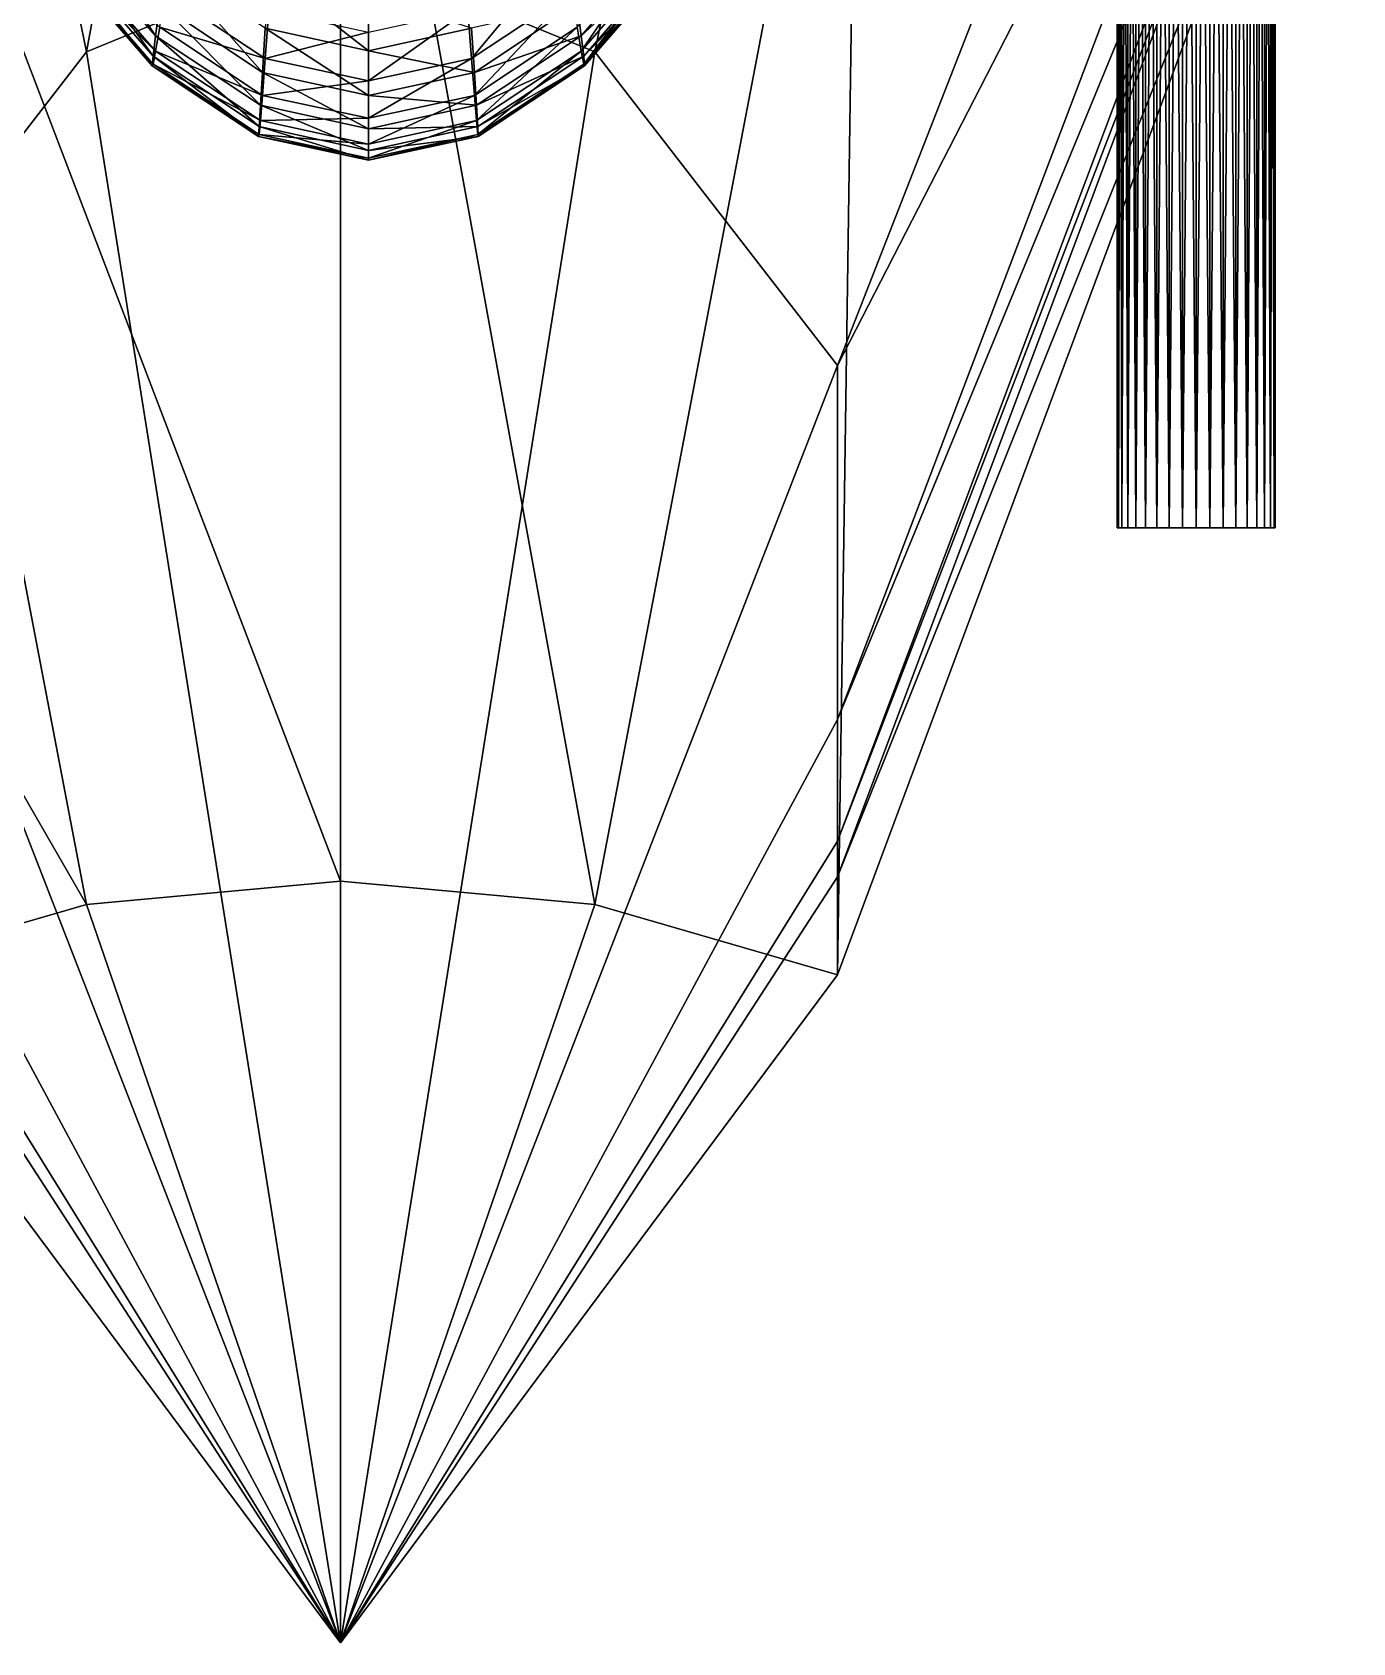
# Model space of a CAD drawing. Header units: metres. Extents: x -2.96 to 2.96, y -4.72 to 1.39.
# Drawn here: x -0.195 to 0.641, y -4.725 to -3.706 of the extents above; entities that cross this region are included whole.
import ezdxf

# ---------------------------------------------------------------- set-up
doc = ezdxf.new("R2010")
doc.units = ezdxf.units.M

msp = doc.modelspace()

# ---------------------------------------------------------------- linework, layer by layer
at = {"layer": 'Cockpit'}
for points in [[(-0.1171, -3.7085, 0.1532), (-0.1756, -3.6181, 0.1487), (-0.1794, -3.6367, 0.1633)], [(-0.1171, -3.7085, 0.1532), (-0.1145, -3.6886, 0.1388), (-0.1756, -3.6181, 0.1487)], [(-0.1187, -3.7215, 0.1688), (-0.1794, -3.6367, 0.1633), (-0.1816, -3.6489, 0.1791)], [(-0.1187, -3.7215, 0.1688), (-0.1171, -3.7085, 0.1532), (-0.1794, -3.6367, 0.1633)], [(0.2108, -3.6325, 0.2512), (0.1523, -3.7182, 0.222), (0.1497, -3.703, 0.2413)], [(0.2146, -3.6367, 0.1633), (0.1497, -3.6886, 0.1388), (0.1523, -3.7085, 0.1532)], [(0.2108, -3.6325, 0.2512), (0.2146, -3.6464, 0.2321), (0.1523, -3.7182, 0.222)], [(0.2168, -3.6489, 0.1791), (0.2146, -3.6367, 0.1633), (0.1523, -3.7085, 0.1532)], [(-0.1171, -3.7182, 0.222), (-0.1816, -3.6537, 0.2136), (-0.1794, -3.6464, 0.2321)], [(-0.1145, -3.703, 0.2413), (-0.1171, -3.7182, 0.222), (-0.1794, -3.6464, 0.2321)], [(0.2146, -3.6464, 0.2321), (0.1539, -3.7264, 0.2034), (0.1523, -3.7182, 0.222)], [(0.2146, -3.6464, 0.2321), (0.2168, -3.6537, 0.2136), (0.1539, -3.7264, 0.2034)], [(-0.1192, -3.7275, 0.1856), (-0.1816, -3.6489, 0.1791), (-0.1824, -3.6546, 0.1959)], [(-0.1187, -3.7264, 0.2034), (-0.1824, -3.6546, 0.1959), (-0.1816, -3.6537, 0.2136)], [(-0.1187, -3.7264, 0.2034), (-0.1192, -3.7275, 0.1856), (-0.1824, -3.6546, 0.1959)], [(-0.1192, -3.7275, 0.1856), (-0.1187, -3.7215, 0.1688), (-0.1816, -3.6489, 0.1791)], [(-0.1171, -3.7182, 0.222), (-0.1187, -3.7264, 0.2034), (-0.1816, -3.6537, 0.2136)], [(0.1416, -3.6521, 0.2816), (0.0829, -3.7229, 0.2553), (0.0805, -3.6926, 0.2759)], [(0.1416, -3.6521, 0.2816), (0.1462, -3.6809, 0.2612), (0.0829, -3.7229, 0.2553)], [(0.2168, -3.6489, 0.1791), (0.1523, -3.7085, 0.1532), (0.1539, -3.7215, 0.1688)], [(0.2176, -3.6546, 0.1959), (0.2168, -3.6489, 0.1791), (0.1539, -3.7215, 0.1688)], [(0.2168, -3.6537, 0.2136), (0.1544, -3.7275, 0.1856), (0.1539, -3.7264, 0.2034)], [(0.2176, -3.6546, 0.1959), (0.1539, -3.7215, 0.1688), (0.1544, -3.7275, 0.1856)], [(0.2168, -3.6537, 0.2136), (0.2176, -3.6546, 0.1959), (0.1544, -3.7275, 0.1856)], [(-0.0495, -3.7317, 0.1327), (-0.111, -3.6619, 0.1258), (-0.1145, -3.6886, 0.1388)], [(-0.0495, -3.7317, 0.1327), (-0.0477, -3.7038, 0.1199), (-0.111, -3.6619, 0.1258)], [(0.0176, -3.718, 0.1179), (-0.0454, -3.669, 0.1085), (-0.0477, -3.7038, 0.1199)], [(0.0176, -3.718, 0.1179), (0.0176, -3.6827, 0.1066), (-0.0454, -3.669, 0.1085)], [(-0.0477, -3.7229, 0.2553), (-0.1145, -3.703, 0.2413), (-0.111, -3.6809, 0.2612)], [(-0.0454, -3.6926, 0.2759), (-0.0477, -3.7229, 0.2553), (-0.111, -3.6809, 0.2612)], [(0.0829, -3.7038, 0.1199), (0.0176, -3.6827, 0.1066), (0.0176, -3.718, 0.1179)], [(0.1462, -3.6809, 0.2612), (0.0847, -3.7462, 0.2353), (0.0829, -3.7229, 0.2553)], [(0.1462, -3.6809, 0.2612), (0.1497, -3.703, 0.2413), (0.0847, -3.7462, 0.2353)], [(-0.0508, -3.7525, 0.147), (-0.1145, -3.6886, 0.1388), (-0.1171, -3.7085, 0.1532)], [(-0.0508, -3.7525, 0.147), (-0.0495, -3.7317, 0.1327), (-0.1145, -3.6886, 0.1388)], [(0.0176, -3.7062, 0.274), (-0.0477, -3.7229, 0.2553), (-0.0454, -3.6926, 0.2759)], [(0.0805, -3.6926, 0.2759), (0.0176, -3.737, 0.2534), (0.0176, -3.7062, 0.274)], [(0.0805, -3.6926, 0.2759), (0.0829, -3.7229, 0.2553), (0.0176, -3.737, 0.2534)], [(0.1497, -3.6886, 0.1388), (0.0829, -3.7038, 0.1199), (0.0847, -3.7317, 0.1327)], [(0.1523, -3.7085, 0.1532), (0.1497, -3.6886, 0.1388), (0.0847, -3.7317, 0.1327)], [(-0.0495, -3.7462, 0.2353), (-0.1171, -3.7182, 0.222), (-0.1145, -3.703, 0.2413)], [(-0.0477, -3.7229, 0.2553), (-0.0495, -3.7462, 0.2353), (-0.1145, -3.703, 0.2413)], [(0.0176, -3.7463, 0.1307), (-0.0477, -3.7038, 0.1199), (-0.0495, -3.7317, 0.1327)], [(0.0176, -3.7463, 0.1307), (0.0176, -3.718, 0.1179), (-0.0477, -3.7038, 0.1199)], [(0.0176, -3.7062, 0.274), (0.0176, -3.737, 0.2534), (-0.0477, -3.7229, 0.2553)], [(0.0847, -3.7317, 0.1327), (0.0829, -3.7038, 0.1199), (0.0176, -3.718, 0.1179)], [(0.1497, -3.703, 0.2413), (0.086, -3.7622, 0.2158), (0.0847, -3.7462, 0.2353)], [(0.1497, -3.703, 0.2413), (0.1523, -3.7182, 0.222), (0.086, -3.7622, 0.2158)], [(-0.0516, -3.766, 0.1626), (-0.1171, -3.7085, 0.1532), (-0.1187, -3.7215, 0.1688)], [(-0.0508, -3.7622, 0.2158), (-0.1187, -3.7264, 0.2034), (-0.1171, -3.7182, 0.222)], [(-0.0516, -3.766, 0.1626), (-0.0508, -3.7525, 0.147), (-0.1171, -3.7085, 0.1532)], [(-0.0495, -3.7462, 0.2353), (-0.0508, -3.7622, 0.2158), (-0.1171, -3.7182, 0.222)], [(0.0847, -3.7317, 0.1327), (0.0176, -3.718, 0.1179), (0.0176, -3.7463, 0.1307)], [(0.1523, -3.7085, 0.1532), (0.0847, -3.7317, 0.1327), (0.086, -3.7525, 0.147)], [(0.1539, -3.7215, 0.1688), (0.1523, -3.7085, 0.1532), (0.086, -3.7525, 0.147)], [(0.1523, -3.7182, 0.222), (0.0868, -3.7709, 0.1971), (0.086, -3.7622, 0.2158)], [(0.1523, -3.7182, 0.222), (0.1539, -3.7264, 0.2034), (0.0868, -3.7709, 0.1971)], [(-0.0519, -3.7722, 0.1793), (-0.1187, -3.7215, 0.1688), (-0.1192, -3.7275, 0.1856)], [(-0.0516, -3.7709, 0.1971), (-0.1192, -3.7275, 0.1856), (-0.1187, -3.7264, 0.2034)], [(-0.0516, -3.7709, 0.1971), (-0.0519, -3.7722, 0.1793), (-0.1192, -3.7275, 0.1856)], [(-0.0519, -3.7722, 0.1793), (-0.0516, -3.766, 0.1626), (-0.1187, -3.7215, 0.1688)], [(-0.0508, -3.7622, 0.2158), (-0.0516, -3.7709, 0.1971), (-0.1187, -3.7264, 0.2034)], [(0.0176, -3.737, 0.2534), (-0.0495, -3.7462, 0.2353), (-0.0477, -3.7229, 0.2553)], [(0.0829, -3.7229, 0.2553), (0.0176, -3.7607, 0.2332), (0.0176, -3.737, 0.2534)], [(0.0829, -3.7229, 0.2553), (0.0847, -3.7462, 0.2353), (0.0176, -3.7607, 0.2332)], [(0.1539, -3.7215, 0.1688), (0.086, -3.7525, 0.147), (0.0868, -3.766, 0.1626)], [(0.1544, -3.7275, 0.1856), (0.1539, -3.7215, 0.1688), (0.0868, -3.766, 0.1626)], [(0.1539, -3.7264, 0.2034), (0.0871, -3.7722, 0.1793), (0.0868, -3.7709, 0.1971)], [(0.1544, -3.7275, 0.1856), (0.0868, -3.766, 0.1626), (0.0871, -3.7722, 0.1793)], [(0.1539, -3.7264, 0.2034), (0.1544, -3.7275, 0.1856), (0.0871, -3.7722, 0.1793)], [(0.0176, -3.7673, 0.1449), (-0.0495, -3.7317, 0.1327), (-0.0508, -3.7525, 0.147)], [(0.0176, -3.7673, 0.1449), (0.0176, -3.7463, 0.1307), (-0.0495, -3.7317, 0.1327)], [(0.0176, -3.737, 0.2534), (0.0176, -3.7607, 0.2332), (-0.0495, -3.7462, 0.2353)], [(0.086, -3.7525, 0.147), (0.0847, -3.7317, 0.1327), (0.0176, -3.7463, 0.1307)], [(0.0176, -3.7607, 0.2332), (-0.0508, -3.7622, 0.2158), (-0.0495, -3.7462, 0.2353)], [(0.0847, -3.7462, 0.2353), (0.0176, -3.777, 0.2137), (0.0176, -3.7607, 0.2332)], [(0.0847, -3.7462, 0.2353), (0.086, -3.7622, 0.2158), (0.0176, -3.777, 0.2137)], [(0.086, -3.7525, 0.147), (0.0176, -3.7463, 0.1307), (0.0176, -3.7673, 0.1449)], [(0.0176, -3.781, 0.1605), (-0.0508, -3.7525, 0.147), (-0.0516, -3.766, 0.1626)], [(0.0176, -3.781, 0.1605), (0.0176, -3.7673, 0.1449), (-0.0508, -3.7525, 0.147)], [(0.0868, -3.766, 0.1626), (0.086, -3.7525, 0.147), (0.0176, -3.7673, 0.1449)], [(0.0176, -3.7872, 0.1772), (-0.0516, -3.766, 0.1626), (-0.0519, -3.7722, 0.1793)], [(0.0176, -3.777, 0.2137), (-0.0516, -3.7709, 0.1971), (-0.0508, -3.7622, 0.2158)], [(0.0176, -3.7872, 0.1772), (0.0176, -3.781, 0.1605), (-0.0516, -3.766, 0.1626)], [(0.0176, -3.7607, 0.2332), (0.0176, -3.777, 0.2137), (-0.0508, -3.7622, 0.2158)], [(0.086, -3.7622, 0.2158), (0.0176, -3.7859, 0.195), (0.0176, -3.777, 0.2137)], [(0.086, -3.7622, 0.2158), (0.0868, -3.7709, 0.1971), (0.0176, -3.7859, 0.195)], [(0.0871, -3.7722, 0.1793), (0.0868, -3.766, 0.1626), (0.0176, -3.781, 0.1605)], [(0.0868, -3.766, 0.1626), (0.0176, -3.7673, 0.1449), (0.0176, -3.781, 0.1605)], [(0.0176, -3.7859, 0.195), (-0.0519, -3.7722, 0.1793), (-0.0516, -3.7709, 0.1971)], [(0.0176, -3.7859, 0.195), (0.0176, -3.7872, 0.1772), (-0.0519, -3.7722, 0.1793)], [(0.0176, -3.777, 0.2137), (0.0176, -3.7859, 0.195), (-0.0516, -3.7709, 0.1971)], [(0.0868, -3.7709, 0.1971), (0.0176, -3.7872, 0.1772), (0.0176, -3.7859, 0.195)], [(0.0868, -3.7709, 0.1971), (0.0871, -3.7722, 0.1793), (0.0176, -3.7872, 0.1772)], [(0.0871, -3.7722, 0.1793), (0.0176, -3.781, 0.1605), (0.0176, -3.7872, 0.1772)]]:
    msp.add_3dface(points, dxfattribs=at)
at = {"layer": 'Gun 1'}
for points in [[(0.4915, -4.0198, -0.2957), (0.4923, -3.0198, -0.287), (0.4923, -4.0198, -0.287)], [(0.4915, -4.0198, -0.2957), (0.4915, -3.0198, -0.2957), (0.4923, -3.0198, -0.287)], [(0.4923, -4.0198, -0.3044), (0.4915, -3.0198, -0.2957), (0.4915, -4.0198, -0.2957)], [(0.4923, -4.0198, -0.3044), (0.4923, -3.0198, -0.3044), (0.4915, -3.0198, -0.2957)], [(0.4923, -4.0198, -0.287), (0.4945, -3.0198, -0.2786), (0.4945, -4.0198, -0.2786)], [(0.4923, -4.0198, -0.287), (0.4923, -3.0198, -0.287), (0.4945, -3.0198, -0.2786)], [(0.4945, -4.0198, -0.3128), (0.4923, -3.0198, -0.3044), (0.4923, -4.0198, -0.3044)], [(0.4945, -4.0198, -0.3128), (0.4945, -3.0198, -0.3128), (0.4923, -3.0198, -0.3044)], [(0.4945, -4.0198, -0.2786), (0.4982, -3.0198, -0.2707), (0.4982, -4.0198, -0.2707)], [(0.4945, -4.0198, -0.2786), (0.4945, -3.0198, -0.2786), (0.4982, -3.0198, -0.2707)], [(0.4982, -4.0198, -0.3207), (0.4945, -3.0198, -0.3128), (0.4945, -4.0198, -0.3128)], [(0.4982, -4.0198, -0.3207), (0.4982, -3.0198, -0.3207), (0.4945, -3.0198, -0.3128)], [(0.4982, -4.0198, -0.2707), (0.5032, -3.0198, -0.2636), (0.5032, -4.0198, -0.2636)], [(0.4982, -4.0198, -0.2707), (0.4982, -3.0198, -0.2707), (0.5032, -3.0198, -0.2636)], [(0.5032, -4.0198, -0.3278), (0.4982, -3.0198, -0.3207), (0.4982, -4.0198, -0.3207)], [(0.5032, -4.0198, -0.3278), (0.5032, -3.0198, -0.3278), (0.4982, -3.0198, -0.3207)], [(0.5032, -4.0198, -0.2636), (0.5094, -3.0198, -0.2574), (0.5094, -4.0198, -0.2574)], [(0.5032, -4.0198, -0.2636), (0.5032, -3.0198, -0.2636), (0.5094, -3.0198, -0.2574)], [(0.5094, -4.0198, -0.334), (0.5032, -3.0198, -0.3278), (0.5032, -4.0198, -0.3278)], [(0.5094, -4.0198, -0.334), (0.5094, -3.0198, -0.334), (0.5032, -3.0198, -0.3278)], [(0.5094, -4.0198, -0.2574), (0.5165, -3.0198, -0.2524), (0.5165, -4.0198, -0.2524)], [(0.5094, -4.0198, -0.2574), (0.5094, -3.0198, -0.2574), (0.5165, -3.0198, -0.2524)], [(0.5165, -4.0198, -0.339), (0.5094, -3.0198, -0.334), (0.5094, -4.0198, -0.334)], [(0.5165, -4.0198, -0.339), (0.5165, -3.0198, -0.339), (0.5094, -3.0198, -0.334)], [(0.5165, -4.0198, -0.2524), (0.5244, -3.0198, -0.2487), (0.5244, -4.0198, -0.2487)], [(0.5165, -4.0198, -0.2524), (0.5165, -3.0198, -0.2524), (0.5244, -3.0198, -0.2487)], [(0.5244, -4.0198, -0.3427), (0.5165, -3.0198, -0.339), (0.5165, -4.0198, -0.339)], [(0.5244, -4.0198, -0.3427), (0.5244, -3.0198, -0.3427), (0.5165, -3.0198, -0.339)], [(0.5244, -4.0198, -0.2487), (0.5328, -3.0198, -0.2465), (0.5328, -4.0198, -0.2465)], [(0.5244, -4.0198, -0.2487), (0.5244, -3.0198, -0.2487), (0.5328, -3.0198, -0.2465)], [(0.5328, -4.0198, -0.3449), (0.5244, -3.0198, -0.3427), (0.5244, -4.0198, -0.3427)], [(0.5328, -4.0198, -0.3449), (0.5328, -3.0198, -0.3449), (0.5244, -3.0198, -0.3427)], [(0.5328, -4.0198, -0.2465), (0.5415, -3.0198, -0.2457), (0.5415, -4.0198, -0.2457)], [(0.5328, -4.0198, -0.2465), (0.5328, -3.0198, -0.2465), (0.5415, -3.0198, -0.2457)], [(0.5415, -4.0198, -0.3457), (0.5328, -3.0198, -0.3449), (0.5328, -4.0198, -0.3449)], [(0.5415, -4.0198, -0.3457), (0.5415, -3.0198, -0.3457), (0.5328, -3.0198, -0.3449)], [(0.5502, -4.0198, -0.3449), (0.5415, -3.0198, -0.3457), (0.5415, -4.0198, -0.3457)], [(0.5502, -4.0198, -0.3449), (0.5502, -3.0198, -0.3449), (0.5415, -3.0198, -0.3457)], [(0.5415, -4.0198, -0.2457), (0.5502, -3.0198, -0.2465), (0.5502, -4.0198, -0.2465)], [(0.5415, -4.0198, -0.2457), (0.5415, -3.0198, -0.2457), (0.5502, -3.0198, -0.2465)], [(0.5586, -4.0198, -0.3427), (0.5502, -3.0198, -0.3449), (0.5502, -4.0198, -0.3449)], [(0.5586, -4.0198, -0.3427), (0.5586, -3.0198, -0.3427), (0.5502, -3.0198, -0.3449)], [(0.5502, -4.0198, -0.2465), (0.5586, -3.0198, -0.2487), (0.5586, -4.0198, -0.2487)], [(0.5502, -4.0198, -0.2465), (0.5502, -3.0198, -0.2465), (0.5586, -3.0198, -0.2487)], [(0.5665, -4.0198, -0.339), (0.5586, -3.0198, -0.3427), (0.5586, -4.0198, -0.3427)], [(0.5665, -4.0198, -0.339), (0.5665, -3.0198, -0.339), (0.5586, -3.0198, -0.3427)], [(0.5586, -4.0198, -0.2487), (0.5665, -3.0198, -0.2524), (0.5665, -4.0198, -0.2524)], [(0.5586, -4.0198, -0.2487), (0.5586, -3.0198, -0.2487), (0.5665, -3.0198, -0.2524)], [(0.5737, -4.0198, -0.334), (0.5665, -3.0198, -0.339), (0.5665, -4.0198, -0.339)], [(0.5737, -4.0198, -0.334), (0.5737, -3.0198, -0.334), (0.5665, -3.0198, -0.339)], [(0.5665, -4.0198, -0.2524), (0.5737, -3.0198, -0.2574), (0.5737, -4.0198, -0.2574)], [(0.5665, -4.0198, -0.2524), (0.5665, -3.0198, -0.2524), (0.5737, -3.0198, -0.2574)], [(0.5798, -4.0198, -0.3278), (0.5737, -3.0198, -0.334), (0.5737, -4.0198, -0.334)], [(0.5798, -4.0198, -0.3278), (0.5798, -3.0198, -0.3278), (0.5737, -3.0198, -0.334)], [(0.5737, -4.0198, -0.2574), (0.5798, -3.0198, -0.2636), (0.5798, -4.0198, -0.2636)], [(0.5737, -4.0198, -0.2574), (0.5737, -3.0198, -0.2574), (0.5798, -3.0198, -0.2636)], [(0.5848, -4.0198, -0.3207), (0.5798, -3.0198, -0.3278), (0.5798, -4.0198, -0.3278)], [(0.5848, -4.0198, -0.3207), (0.5848, -3.0198, -0.3207), (0.5798, -3.0198, -0.3278)], [(0.5798, -4.0198, -0.2636), (0.5848, -3.0198, -0.2707), (0.5848, -4.0198, -0.2707)], [(0.5798, -4.0198, -0.2636), (0.5798, -3.0198, -0.2636), (0.5848, -3.0198, -0.2707)], [(0.5885, -4.0198, -0.3128), (0.5848, -3.0198, -0.3207), (0.5848, -4.0198, -0.3207)], [(0.5885, -4.0198, -0.3128), (0.5885, -3.0198, -0.3128), (0.5848, -3.0198, -0.3207)], [(0.5848, -4.0198, -0.2707), (0.5885, -3.0198, -0.2786), (0.5885, -4.0198, -0.2786)], [(0.5848, -4.0198, -0.2707), (0.5848, -3.0198, -0.2707), (0.5885, -3.0198, -0.2786)], [(0.5908, -4.0198, -0.3044), (0.5885, -3.0198, -0.3128), (0.5885, -4.0198, -0.3128)], [(0.5908, -4.0198, -0.3044), (0.5908, -3.0198, -0.3044), (0.5885, -3.0198, -0.3128)], [(0.5885, -4.0198, -0.2786), (0.5908, -3.0198, -0.287), (0.5908, -4.0198, -0.287)], [(0.5885, -4.0198, -0.2786), (0.5885, -3.0198, -0.2786), (0.5908, -3.0198, -0.287)], [(0.5915, -4.0198, -0.2957), (0.5908, -3.0198, -0.3044), (0.5908, -4.0198, -0.3044)], [(0.5915, -4.0198, -0.2957), (0.5915, -3.0198, -0.2957), (0.5908, -3.0198, -0.3044)], [(0.5908, -4.0198, -0.287), (0.5915, -3.0198, -0.2957), (0.5915, -4.0198, -0.2957)], [(0.5908, -4.0198, -0.287), (0.5908, -3.0198, -0.287), (0.5915, -3.0198, -0.2957)], [(0.5415, -4.0198, -0.2957), (0.4915, -4.0198, -0.2957), (0.4923, -4.0198, -0.287)], [(0.4915, -4.0198, -0.2957), (0.4923, -4.0198, -0.287), (0.4923, -4.0198, -0.287)], [(0.4915, -4.0198, -0.2957), (0.4915, -4.0198, -0.2957), (0.4923, -4.0198, -0.287)], [(0.5415, -4.0198, -0.2957), (0.4915, -4.0198, -0.2957), (0.5415, -4.0198, -0.2957)], [(0.5415, -4.0198, -0.2957), (0.4923, -4.0198, -0.3044), (0.4915, -4.0198, -0.2957)], [(0.4923, -4.0198, -0.3044), (0.4915, -4.0198, -0.2957), (0.4915, -4.0198, -0.2957)], [(0.4923, -4.0198, -0.3044), (0.4923, -4.0198, -0.3044), (0.4915, -4.0198, -0.2957)], [(0.5415, -4.0198, -0.2957), (0.4923, -4.0198, -0.287), (0.4945, -4.0198, -0.2786)], [(0.4923, -4.0198, -0.287), (0.4945, -4.0198, -0.2786), (0.4945, -4.0198, -0.2786)], [(0.4923, -4.0198, -0.287), (0.4923, -4.0198, -0.287), (0.4945, -4.0198, -0.2786)], [(0.5415, -4.0198, -0.2957), (0.4923, -4.0198, -0.287), (0.5415, -4.0198, -0.2957)], [(0.5415, -4.0198, -0.2957), (0.4923, -4.0198, -0.3044), (0.5415, -4.0198, -0.2957)], [(0.5415, -4.0198, -0.2957), (0.4945, -4.0198, -0.3128), (0.4923, -4.0198, -0.3044)], [(0.4945, -4.0198, -0.3128), (0.4923, -4.0198, -0.3044), (0.4923, -4.0198, -0.3044)], [(0.4945, -4.0198, -0.3128), (0.4945, -4.0198, -0.3128), (0.4923, -4.0198, -0.3044)], [(0.5415, -4.0198, -0.2957), (0.4945, -4.0198, -0.2786), (0.4982, -4.0198, -0.2707)], [(0.4945, -4.0198, -0.2786), (0.4982, -4.0198, -0.2707), (0.4982, -4.0198, -0.2707)], [(0.4945, -4.0198, -0.2786), (0.4945, -4.0198, -0.2786), (0.4982, -4.0198, -0.2707)], [(0.5415, -4.0198, -0.2957), (0.4945, -4.0198, -0.2786), (0.5415, -4.0198, -0.2957)], [(0.5415, -4.0198, -0.2957), (0.4945, -4.0198, -0.3128), (0.5415, -4.0198, -0.2957)], [(0.5415, -4.0198, -0.2957), (0.4982, -4.0198, -0.3207), (0.4945, -4.0198, -0.3128)], [(0.4982, -4.0198, -0.3207), (0.4945, -4.0198, -0.3128), (0.4945, -4.0198, -0.3128)], [(0.4982, -4.0198, -0.3207), (0.4982, -4.0198, -0.3207), (0.4945, -4.0198, -0.3128)], [(0.5415, -4.0198, -0.2957), (0.4982, -4.0198, -0.2707), (0.5032, -4.0198, -0.2636)], [(0.4982, -4.0198, -0.2707), (0.5032, -4.0198, -0.2636), (0.5032, -4.0198, -0.2636)], [(0.4982, -4.0198, -0.2707), (0.4982, -4.0198, -0.2707), (0.5032, -4.0198, -0.2636)], [(0.5415, -4.0198, -0.2957), (0.4982, -4.0198, -0.2707), (0.5415, -4.0198, -0.2957)], [(0.5415, -4.0198, -0.2957), (0.4982, -4.0198, -0.3207), (0.5415, -4.0198, -0.2957)], [(0.5415, -4.0198, -0.2957), (0.5032, -4.0198, -0.3278), (0.4982, -4.0198, -0.3207)], [(0.5032, -4.0198, -0.3278), (0.4982, -4.0198, -0.3207), (0.4982, -4.0198, -0.3207)], [(0.5032, -4.0198, -0.3278), (0.5032, -4.0198, -0.3278), (0.4982, -4.0198, -0.3207)], [(0.5415, -4.0198, -0.2957), (0.5032, -4.0198, -0.2636), (0.5094, -4.0198, -0.2574)], [(0.5032, -4.0198, -0.2636), (0.5094, -4.0198, -0.2574), (0.5094, -4.0198, -0.2574)], [(0.5032, -4.0198, -0.2636), (0.5032, -4.0198, -0.2636), (0.5094, -4.0198, -0.2574)], [(0.5415, -4.0198, -0.2957), (0.5032, -4.0198, -0.2636), (0.5415, -4.0198, -0.2957)], [(0.5415, -4.0198, -0.2957), (0.5032, -4.0198, -0.3278), (0.5415, -4.0198, -0.2957)], [(0.5415, -4.0198, -0.2957), (0.5094, -4.0198, -0.334), (0.5032, -4.0198, -0.3278)], [(0.5094, -4.0198, -0.334), (0.5032, -4.0198, -0.3278), (0.5032, -4.0198, -0.3278)], [(0.5094, -4.0198, -0.334), (0.5094, -4.0198, -0.334), (0.5032, -4.0198, -0.3278)], [(0.5415, -4.0198, -0.2957), (0.5094, -4.0198, -0.2574), (0.5165, -4.0198, -0.2524)], [(0.5094, -4.0198, -0.2574), (0.5165, -4.0198, -0.2524), (0.5165, -4.0198, -0.2524)], [(0.5094, -4.0198, -0.2574), (0.5094, -4.0198, -0.2574), (0.5165, -4.0198, -0.2524)], [(0.5415, -4.0198, -0.2957), (0.5094, -4.0198, -0.2574), (0.5415, -4.0198, -0.2957)], [(0.5415, -4.0198, -0.2957), (0.5094, -4.0198, -0.334), (0.5415, -4.0198, -0.2957)], [(0.5415, -4.0198, -0.2957), (0.5165, -4.0198, -0.339), (0.5094, -4.0198, -0.334)], [(0.5165, -4.0198, -0.339), (0.5094, -4.0198, -0.334), (0.5094, -4.0198, -0.334)], [(0.5165, -4.0198, -0.339), (0.5165, -4.0198, -0.339), (0.5094, -4.0198, -0.334)], [(0.5415, -4.0198, -0.2957), (0.5165, -4.0198, -0.2524), (0.5244, -4.0198, -0.2487)], [(0.5165, -4.0198, -0.2524), (0.5244, -4.0198, -0.2487), (0.5244, -4.0198, -0.2487)], [(0.5165, -4.0198, -0.2524), (0.5165, -4.0198, -0.2524), (0.5244, -4.0198, -0.2487)], [(0.5415, -4.0198, -0.2957), (0.5165, -4.0198, -0.2524), (0.5415, -4.0198, -0.2957)], [(0.5415, -4.0198, -0.2957), (0.5165, -4.0198, -0.339), (0.5415, -4.0198, -0.2957)], [(0.5415, -4.0198, -0.2957), (0.5244, -4.0198, -0.3427), (0.5165, -4.0198, -0.339)], [(0.5244, -4.0198, -0.3427), (0.5165, -4.0198, -0.339), (0.5165, -4.0198, -0.339)], [(0.5244, -4.0198, -0.3427), (0.5244, -4.0198, -0.3427), (0.5165, -4.0198, -0.339)], [(0.5415, -4.0198, -0.2957), (0.5244, -4.0198, -0.2487), (0.5328, -4.0198, -0.2465)], [(0.5244, -4.0198, -0.2487), (0.5328, -4.0198, -0.2465), (0.5328, -4.0198, -0.2465)], [(0.5244, -4.0198, -0.2487), (0.5244, -4.0198, -0.2487), (0.5328, -4.0198, -0.2465)], [(0.5415, -4.0198, -0.2957), (0.5244, -4.0198, -0.2487), (0.5415, -4.0198, -0.2957)], [(0.5415, -4.0198, -0.2957), (0.5244, -4.0198, -0.3427), (0.5415, -4.0198, -0.2957)], [(0.5415, -4.0198, -0.2957), (0.5328, -4.0198, -0.3449), (0.5244, -4.0198, -0.3427)], [(0.5328, -4.0198, -0.3449), (0.5244, -4.0198, -0.3427), (0.5244, -4.0198, -0.3427)], [(0.5328, -4.0198, -0.3449), (0.5328, -4.0198, -0.3449), (0.5244, -4.0198, -0.3427)], [(0.5415, -4.0198, -0.2957), (0.5328, -4.0198, -0.2465), (0.5415, -4.0198, -0.2457)], [(0.5328, -4.0198, -0.2465), (0.5415, -4.0198, -0.2457), (0.5415, -4.0198, -0.2457)], [(0.5328, -4.0198, -0.2465), (0.5328, -4.0198, -0.2465), (0.5415, -4.0198, -0.2457)], [(0.5415, -4.0198, -0.2957), (0.5328, -4.0198, -0.2465), (0.5415, -4.0198, -0.2957)], [(0.5415, -4.0198, -0.2957), (0.5328, -4.0198, -0.3449), (0.5415, -4.0198, -0.2957)], [(0.5415, -4.0198, -0.2957), (0.5415, -4.0198, -0.3457), (0.5328, -4.0198, -0.3449)], [(0.5415, -4.0198, -0.3457), (0.5328, -4.0198, -0.3449), (0.5328, -4.0198, -0.3449)], [(0.5415, -4.0198, -0.3457), (0.5415, -4.0198, -0.3457), (0.5328, -4.0198, -0.3449)], [(0.5415, -4.0198, -0.2957), (0.5415, -4.0198, -0.2457), (0.5415, -4.0198, -0.2957)], [(0.5415, -4.0198, -0.2957), (0.5415, -4.0198, -0.3457), (0.5415, -4.0198, -0.2957)], [(0.5415, -4.0198, -0.2957), (0.5502, -4.0198, -0.3449), (0.5415, -4.0198, -0.3457)], [(0.5502, -4.0198, -0.3449), (0.5415, -4.0198, -0.3457), (0.5415, -4.0198, -0.3457)], [(0.5502, -4.0198, -0.3449), (0.5502, -4.0198, -0.3449), (0.5415, -4.0198, -0.3457)], [(0.5415, -4.0198, -0.2957), (0.5502, -4.0198, -0.3449), (0.5415, -4.0198, -0.2957)], [(0.5415, -4.0198, -0.2957), (0.5586, -4.0198, -0.3427), (0.5502, -4.0198, -0.3449)], [(0.5415, -4.0198, -0.2957), (0.5586, -4.0198, -0.3427), (0.5415, -4.0198, -0.2957)], [(0.5415, -4.0198, -0.2957), (0.5665, -4.0198, -0.339), (0.5586, -4.0198, -0.3427)], [(0.5415, -4.0198, -0.2957), (0.5665, -4.0198, -0.339), (0.5415, -4.0198, -0.2957)], [(0.5415, -4.0198, -0.2957), (0.5737, -4.0198, -0.334), (0.5665, -4.0198, -0.339)], [(0.5415, -4.0198, -0.2957), (0.5737, -4.0198, -0.334), (0.5415, -4.0198, -0.2957)], [(0.5415, -4.0198, -0.2957), (0.5798, -4.0198, -0.3278), (0.5737, -4.0198, -0.334)], [(0.5415, -4.0198, -0.2957), (0.5798, -4.0198, -0.3278), (0.5415, -4.0198, -0.2957)], [(0.5415, -4.0198, -0.2957), (0.5848, -4.0198, -0.3207), (0.5798, -4.0198, -0.3278)], [(0.5415, -4.0198, -0.2957), (0.5848, -4.0198, -0.3207), (0.5415, -4.0198, -0.2957)], [(0.5415, -4.0198, -0.2957), (0.5885, -4.0198, -0.3128), (0.5848, -4.0198, -0.3207)], [(0.5415, -4.0198, -0.2957), (0.5885, -4.0198, -0.3128), (0.5415, -4.0198, -0.2957)], [(0.5415, -4.0198, -0.2957), (0.5908, -4.0198, -0.3044), (0.5885, -4.0198, -0.3128)], [(0.5415, -4.0198, -0.2957), (0.5908, -4.0198, -0.3044), (0.5415, -4.0198, -0.2957)], [(0.5415, -4.0198, -0.2957), (0.5915, -4.0198, -0.2957), (0.5908, -4.0198, -0.3044)], [(0.5415, -4.0198, -0.2957), (0.5915, -4.0198, -0.2957), (0.5415, -4.0198, -0.2957)], [(0.5415, -4.0198, -0.2957), (0.5908, -4.0198, -0.287), (0.5915, -4.0198, -0.2957)], [(0.5415, -4.0198, -0.2957), (0.5908, -4.0198, -0.287), (0.5415, -4.0198, -0.2957)], [(0.5415, -4.0198, -0.2957), (0.5885, -4.0198, -0.2786), (0.5908, -4.0198, -0.287)], [(0.5415, -4.0198, -0.2957), (0.5885, -4.0198, -0.2786), (0.5415, -4.0198, -0.2957)], [(0.5415, -4.0198, -0.2957), (0.5848, -4.0198, -0.2707), (0.5885, -4.0198, -0.2786)], [(0.5415, -4.0198, -0.2957), (0.5848, -4.0198, -0.2707), (0.5415, -4.0198, -0.2957)], [(0.5415, -4.0198, -0.2957), (0.5798, -4.0198, -0.2636), (0.5848, -4.0198, -0.2707)], [(0.5415, -4.0198, -0.2957), (0.5798, -4.0198, -0.2636), (0.5415, -4.0198, -0.2957)], [(0.5415, -4.0198, -0.2957), (0.5737, -4.0198, -0.2574), (0.5798, -4.0198, -0.2636)], [(0.5415, -4.0198, -0.2957), (0.5737, -4.0198, -0.2574), (0.5415, -4.0198, -0.2957)], [(0.5415, -4.0198, -0.2957), (0.5665, -4.0198, -0.2524), (0.5737, -4.0198, -0.2574)], [(0.5415, -4.0198, -0.2957), (0.5665, -4.0198, -0.2524), (0.5415, -4.0198, -0.2957)], [(0.5415, -4.0198, -0.2957), (0.5586, -4.0198, -0.2487), (0.5665, -4.0198, -0.2524)], [(0.5415, -4.0198, -0.2957), (0.5586, -4.0198, -0.2487), (0.5415, -4.0198, -0.2957)], [(0.5415, -4.0198, -0.2957), (0.5502, -4.0198, -0.2465), (0.5586, -4.0198, -0.2487)], [(0.5415, -4.0198, -0.2957), (0.5502, -4.0198, -0.2465), (0.5415, -4.0198, -0.2957)], [(0.5415, -4.0198, -0.2957), (0.5415, -4.0198, -0.2457), (0.5502, -4.0198, -0.2465)], [(0.5415, -4.0198, -0.2457), (0.5502, -4.0198, -0.2465), (0.5502, -4.0198, -0.2465)], [(0.5415, -4.0198, -0.2457), (0.5415, -4.0198, -0.2457), (0.5502, -4.0198, -0.2465)], [(0.5586, -4.0198, -0.3427), (0.5502, -4.0198, -0.3449), (0.5502, -4.0198, -0.3449)], [(0.5586, -4.0198, -0.3427), (0.5586, -4.0198, -0.3427), (0.5502, -4.0198, -0.3449)], [(0.5502, -4.0198, -0.2465), (0.5586, -4.0198, -0.2487), (0.5586, -4.0198, -0.2487)], [(0.5502, -4.0198, -0.2465), (0.5502, -4.0198, -0.2465), (0.5586, -4.0198, -0.2487)], [(0.5665, -4.0198, -0.339), (0.5586, -4.0198, -0.3427), (0.5586, -4.0198, -0.3427)], [(0.5665, -4.0198, -0.339), (0.5665, -4.0198, -0.339), (0.5586, -4.0198, -0.3427)], [(0.5586, -4.0198, -0.2487), (0.5665, -4.0198, -0.2524), (0.5665, -4.0198, -0.2524)], [(0.5586, -4.0198, -0.2487), (0.5586, -4.0198, -0.2487), (0.5665, -4.0198, -0.2524)], [(0.5737, -4.0198, -0.334), (0.5665, -4.0198, -0.339), (0.5665, -4.0198, -0.339)], [(0.5737, -4.0198, -0.334), (0.5737, -4.0198, -0.334), (0.5665, -4.0198, -0.339)], [(0.5665, -4.0198, -0.2524), (0.5737, -4.0198, -0.2574), (0.5737, -4.0198, -0.2574)], [(0.5665, -4.0198, -0.2524), (0.5665, -4.0198, -0.2524), (0.5737, -4.0198, -0.2574)], [(0.5798, -4.0198, -0.3278), (0.5737, -4.0198, -0.334), (0.5737, -4.0198, -0.334)], [(0.5798, -4.0198, -0.3278), (0.5798, -4.0198, -0.3278), (0.5737, -4.0198, -0.334)], [(0.5737, -4.0198, -0.2574), (0.5798, -4.0198, -0.2636), (0.5798, -4.0198, -0.2636)], [(0.5737, -4.0198, -0.2574), (0.5737, -4.0198, -0.2574), (0.5798, -4.0198, -0.2636)], [(0.5848, -4.0198, -0.3207), (0.5798, -4.0198, -0.3278), (0.5798, -4.0198, -0.3278)], [(0.5848, -4.0198, -0.3207), (0.5848, -4.0198, -0.3207), (0.5798, -4.0198, -0.3278)], [(0.5798, -4.0198, -0.2636), (0.5848, -4.0198, -0.2707), (0.5848, -4.0198, -0.2707)], [(0.5798, -4.0198, -0.2636), (0.5798, -4.0198, -0.2636), (0.5848, -4.0198, -0.2707)], [(0.5885, -4.0198, -0.3128), (0.5848, -4.0198, -0.3207), (0.5848, -4.0198, -0.3207)], [(0.5885, -4.0198, -0.3128), (0.5885, -4.0198, -0.3128), (0.5848, -4.0198, -0.3207)], [(0.5848, -4.0198, -0.2707), (0.5885, -4.0198, -0.2786), (0.5885, -4.0198, -0.2786)], [(0.5848, -4.0198, -0.2707), (0.5848, -4.0198, -0.2707), (0.5885, -4.0198, -0.2786)], [(0.5908, -4.0198, -0.3044), (0.5885, -4.0198, -0.3128), (0.5885, -4.0198, -0.3128)], [(0.5908, -4.0198, -0.3044), (0.5908, -4.0198, -0.3044), (0.5885, -4.0198, -0.3128)], [(0.5885, -4.0198, -0.2786), (0.5908, -4.0198, -0.287), (0.5908, -4.0198, -0.287)], [(0.5885, -4.0198, -0.2786), (0.5885, -4.0198, -0.2786), (0.5908, -4.0198, -0.287)], [(0.5915, -4.0198, -0.2957), (0.5908, -4.0198, -0.3044), (0.5908, -4.0198, -0.3044)], [(0.5915, -4.0198, -0.2957), (0.5915, -4.0198, -0.2957), (0.5908, -4.0198, -0.3044)], [(0.5908, -4.0198, -0.287), (0.5915, -4.0198, -0.2957), (0.5915, -4.0198, -0.2957)], [(0.5908, -4.0198, -0.287), (0.5908, -4.0198, -0.287), (0.5915, -4.0198, -0.2957)]]:
    msp.add_3dface(points, dxfattribs=at)
at = {"layer": 'Nose'}
for points in [[(-0.1609, -3.7187, 0.189), (-0.3278, -2.9069, 0.3565), (0, -2.8481, 0.4014)], [(-0.1609, -3.7187, 0.189), (0, -2.8481, 0.4014), (0, -3.6526, 0.2167)], [(-0.3145, -3.9171, 0.1059), (-0.3278, -2.9069, 0.3565), (-0.1609, -3.7187, 0.189)], [(0, -3.6526, 0.2167), (0.3278, -2.9069, 0.3565), (0.1609, -3.7187, 0.189)], [(0.1609, -3.7187, 0.189), (0.3278, -2.9069, 0.3565), (0.6406, -3.0833, 0.2217)], [(0.1609, -3.7187, 0.189), (0.6406, -3.0833, 0.2217), (0.3145, -3.9171, 0.1059)], [(0.3145, -3.9171, 0.1059), (0.6406, -3.0833, 0.2217), (0.6406, -3.2824, 0.0617)], [(0.3145, -4.1411, 0.0097), (0.6406, -3.2824, 0.0617), (0.6406, -3.3506, -0.0047)], [(0.3145, -3.9171, 0.1059), (0.6406, -3.2824, 0.0617), (0.3145, -4.1411, 0.0097)], [(0.3145, -4.2179, -0.0269), (0.6406, -3.3506, -0.0047), (0.6406, -3.3708, -0.0573)], [(0.3145, -4.1411, 0.0097), (0.6406, -3.3506, -0.0047), (0.3145, -4.2179, -0.0269)], [(0.3145, -4.2406, -0.048), (0.6406, -3.3708, -0.0573), (0.6406, -3.426, -0.1762)], [(0.3145, -4.2179, -0.0269), (0.6406, -3.3708, -0.0573), (0.3145, -4.2406, -0.048)], [(0, -4.2432, -0.1161), (0, -3.3731, -0.2736), (-0.3278, -3.3863, -0.2493)], [(0.1609, -4.2581, -0.1116), (0, -3.3731, -0.2736), (0, -4.2432, -0.1161)], [(0.1609, -4.2581, -0.1116), (0.3278, -3.3863, -0.2493), (0, -3.3731, -0.2736)], [(-0.1609, -4.2581, -0.1116), (-0.3278, -3.3863, -0.2493), (-0.6406, -3.426, -0.1762)], [(0, -4.2432, -0.1161), (-0.3278, -3.3863, -0.2493), (-0.1609, -4.2581, -0.1116)], [(0.3145, -4.3026, -0.098), (0.3278, -3.3863, -0.2493), (0.1609, -4.2581, -0.1116)], [(0.3145, -4.3026, -0.098), (0.6406, -3.426, -0.1762), (0.3278, -3.3863, -0.2493)], [(-0.1609, -4.2581, -0.1116), (-0.6406, -3.426, -0.1762), (-0.3145, -4.3026, -0.098)], [(0.3145, -4.2406, -0.048), (0.6406, -3.426, -0.1762), (0.3145, -4.3026, -0.098)], [(0, -4.725, -0.08), (-0.1609, -3.7187, 0.189), (0, -3.6526, 0.2167)], [(0, -4.725, -0.08), (0, -3.6526, 0.2167), (0.1609, -3.7187, 0.189)], [(0, -4.725, -0.08), (0, -3.6526, 0.2167), (0, -4.725, -0.08)], [(0, -4.725, -0.08), (-0.3145, -3.9171, 0.1059), (-0.1609, -3.7187, 0.189)], [(0, -4.725, -0.08), (-0.1609, -3.7187, 0.189), (0, -4.725, -0.08)], [(0, -4.725, -0.08), (0.1609, -3.7187, 0.189), (0.3145, -3.9171, 0.1059)], [(0, -4.725, -0.08), (0.1609, -3.7187, 0.189), (0, -4.725, -0.08)], [(0, -4.725, -0.08), (-0.3145, -3.9171, 0.1059), (0, -4.725, -0.08)], [(0, -4.725, -0.08), (-0.3145, -4.1411, 0.0097), (-0.3145, -3.9171, 0.1059)], [(0, -4.725, -0.08), (0.3145, -3.9171, 0.1059), (0.3145, -4.1411, 0.0097)], [(0, -4.725, -0.08), (0.3145, -3.9171, 0.1059), (0, -4.725, -0.08)], [(0, -4.725, -0.08), (-0.3145, -4.1411, 0.0097), (0, -4.725, -0.08)], [(0, -4.725, -0.08), (-0.3145, -4.2179, -0.0269), (-0.3145, -4.1411, 0.0097)], [(0, -4.725, -0.08), (0.3145, -4.1411, 0.0097), (0.3145, -4.2179, -0.0269)], [(0, -4.725, -0.08), (0.3145, -4.1411, 0.0097), (0, -4.725, -0.08)], [(0, -4.725, -0.08), (-0.3145, -4.2179, -0.0269), (0, -4.725, -0.08)], [(0, -4.725, -0.08), (-0.3145, -4.2406, -0.048), (-0.3145, -4.2179, -0.0269)], [(0, -4.725, -0.08), (0.3145, -4.2179, -0.0269), (0.3145, -4.2406, -0.048)], [(0, -4.725, -0.08), (0.3145, -4.2179, -0.0269), (0, -4.725, -0.08)], [(0, -4.725, -0.08), (-0.3145, -4.2406, -0.048), (0, -4.725, -0.08)], [(0, -4.725, -0.08), (-0.3145, -4.3026, -0.098), (-0.3145, -4.2406, -0.048)], [(0, -4.725, -0.08), (0, -4.2432, -0.1161), (-0.1609, -4.2581, -0.1116)], [(0, -4.725, -0.08), (0.3145, -4.2406, -0.048), (0.3145, -4.3026, -0.098)], [(0, -4.725, -0.08), (0.3145, -4.2406, -0.048), (0, -4.725, -0.08)], [(0, -4.725, -0.08), (0, -4.2432, -0.1161), (0, -4.725, -0.08)], [(0, -4.725, -0.08), (0.1609, -4.2581, -0.1116), (0, -4.2432, -0.1161)], [(0, -4.725, -0.08), (-0.1609, -4.2581, -0.1116), (-0.3145, -4.3026, -0.098)], [(0, -4.725, -0.08), (-0.1609, -4.2581, -0.1116), (0, -4.725, -0.08)], [(0, -4.725, -0.08), (0.1609, -4.2581, -0.1116), (0, -4.725, -0.08)], [(0, -4.725, -0.08), (0.3145, -4.3026, -0.098), (0.1609, -4.2581, -0.1116)], [(0, -4.725, -0.08), (-0.3145, -4.3026, -0.098), (0, -4.725, -0.08)], [(0, -4.725, -0.08), (0.3145, -4.3026, -0.098), (0, -4.725, -0.08)]]:
    msp.add_3dface(points, dxfattribs=at)

doc.saveas('drawing.dxf')
